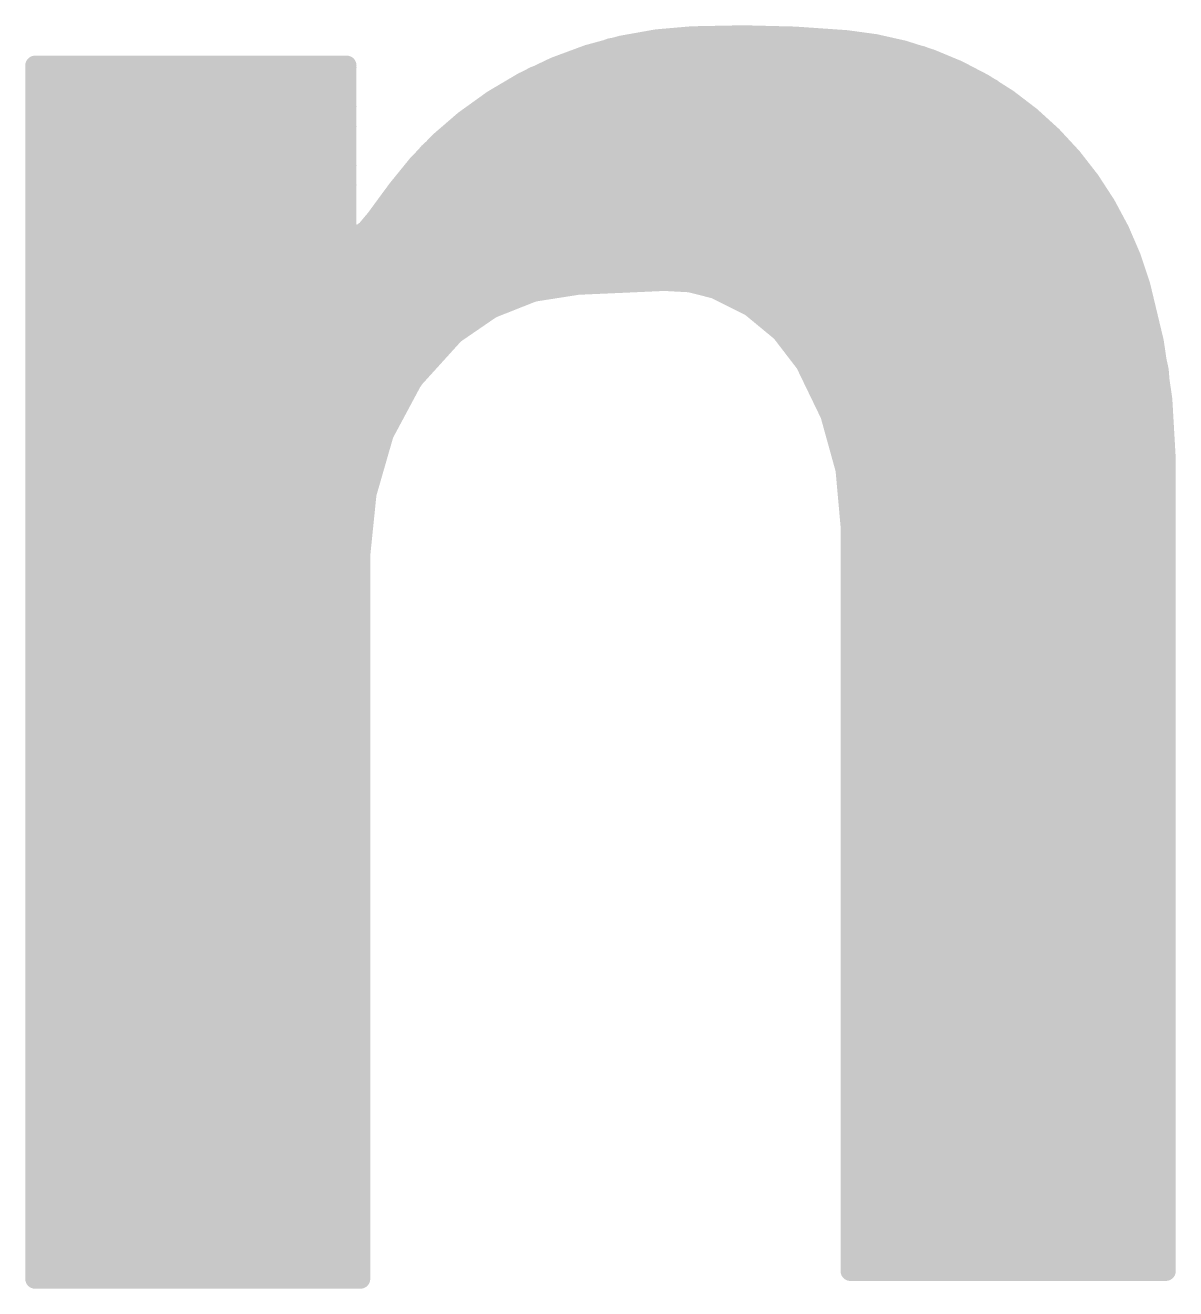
# Model space of a CAD drawing. Extents: x -20 to 87, y -15 to 38.
# Drawn here: x 18.222 to 19.713, y 2.761 to 4.398 of the extents above; entities that cross this region are included whole.
import ezdxf

# ---------------------------------------------------------------- set-up
doc = ezdxf.new("R2010")
doc.units = 0
doc.layers.add('21', color=41, linetype='CONTINUOUS')

msp = doc.modelspace()

# ---------------------------------------------------------------- linework, layer by layer
at = {"layer": '21'}
for points, const_width in [([(19.0856, 4.384, 0.1577), (18.7909, 4.2748)], 0.0254), ([(19.2862, 4.379, 0.0335), (19.0856, 4.384)], 0.0254), ([(19.0858, 4.3903, 1), (19.0854, 4.3777)], 0.0127), ([(19.0853, 4.3903, 1), (19.0859, 4.3777)], 0.0127), ([(19.0865, 4.3777, 1), (19.0847, 4.3903)], 0.0127), ([(19.0859, 4.3777, 1), (19.0853, 4.3903)], 0.0127), ([(19.2875, 4.3852, 1), (19.2849, 4.3728)], 0.0127), ([(19.5529, 4.2545, 0.1741), (19.2862, 4.379)], 0.0254), ([(19.2868, 4.3853, 1), (19.2856, 4.3727)], 0.0127), ([(19.2856, 4.3727, 1), (19.2868, 4.3853)], 0.0127), ([(19.286, 4.3727, 1), (19.2864, 4.3853)], 0.0127), ([(18.9795, 4.3748, 1), (18.9814, 4.3622)], 0.0127), ([(18.9824, 4.3752, 1), (18.9824, 4.3624)], 0.0127), ([(18.9826, 4.3626, 1), (18.9782, 4.3745)], 0.0127), ([(19.3348, 4.3624, 1), (19.3348, 4.3752)], 0.0127), ([(19.3866, 4.3642, 1), (19.3812, 4.3527)], 0.0127), ([(19.3826, 4.3523, 1), (19.3852, 4.3647)], 0.0127), ([(18.2411, 4.3459, 1), (18.2283, 4.3459)], 0.0127), ([(18.2411, 4.3459, 1), (18.2283, 4.3459)], 0.0127), ([(18.2347, 4.3498, 1), (18.2347, 4.337)], 0.0127), ([(18.2347, 4.3523, 1), (18.2347, 4.3396)], 0.0127), ([(18.2347, 4.3523, 1), (18.2347, 4.3396)], 0.0127), ([(18.6449, 4.3459, 1), (18.6321, 4.3459)], 0.0127), ([(18.6449, 4.3459, 1), (18.6321, 4.3459)], 0.0127), ([(18.6385, 4.3396, 1), (18.6385, 4.3523)], 0.0127), ([(18.6385, 4.3396, 1), (18.6385, 4.3523)], 0.0127), ([(18.6385, 4.337, 1), (18.6385, 4.3498)], 0.0127), ([(18.9127, 4.3498, 1), (18.9127, 4.337)], 0.0127), ([(19.4162, 4.337, 1), (19.4162, 4.3498)], 0.0127), ([(18.8786, 4.3375, 1), (18.883, 4.3256)], 0.0127), ([(18.8842, 4.3262, 1), (18.8774, 4.3369)], 0.0127), ([(18.2347, 4.3244, 1), (18.2347, 4.3117)], 0.0127), ([(18.6385, 4.3117, 1), (18.6385, 4.3244)], 0.0127), ([(18.8593, 4.3244, 1), (18.8593, 4.3117)], 0.0127), ([(19.4783, 4.3212, 1), (19.4705, 4.3112)], 0.0127), ([(19.4706, 4.3117, 1), (19.4706, 4.3244)], 0.0127), ([(19.4717, 4.3105, 1), (19.4771, 4.322)], 0.0127), ([(18.2347, 4.299, 1), (18.2347, 4.2862)], 0.0127), ([(18.6385, 4.2862, 1), (18.6385, 4.299)], 0.0127), ([(18.8191, 4.299, 1), (18.8191, 4.2862)], 0.0127), ([(19.5045, 4.2862, 1), (19.5045, 4.299)], 0.0127), ([(18.2347, 4.2736, 1), (18.2347, 4.2608)], 0.0127), ([(18.6385, 4.2608, 1), (18.6385, 4.2736)], 0.0127), ([(18.7909, 4.2748, 0.0664), (18.7046, 4.1859)], 0.0254), ([(18.7825, 4.2736, 1), (18.7825, 4.2608)], 0.0127), ([(18.7875, 4.2802, 1), (18.7943, 4.2694)], 0.0127), ([(18.787, 4.2798, 1), (18.7948, 4.2698)], 0.0127), ([(18.7952, 4.2701, 1), (18.7866, 4.2795)], 0.0127), ([(18.7948, 4.2698, 1), (18.787, 4.2798)], 0.0127), ([(19.5368, 4.2608, 1), (19.5368, 4.2736)], 0.0127), ([(19.5577, 4.2586, 1), (19.5481, 4.2504)], 0.0127), ([(19.6672, 4.0615, 0.1281), (19.5529, 4.2545)], 0.0254), ([(19.5574, 4.259, 1), (19.5484, 4.25)], 0.0127), ([(19.5484, 4.25, 1), (19.5574, 4.259)], 0.0127), ([(19.549, 4.2495, 1), (19.5568, 4.2595)], 0.0127), ([(18.2347, 4.2482, 1), (18.2347, 4.2355)], 0.0127), ([(18.6385, 4.2355, 1), (18.6385, 4.2482)], 0.0127), ([(18.7405, 4.2379, 1), (18.7491, 4.2285)], 0.0127), ([(18.7496, 4.2291, 1), (18.74, 4.2373)], 0.0127), ([(18.7543, 4.2482, 1), (18.7543, 4.2355)], 0.0127), ([(19.5637, 4.2355, 1), (19.5637, 4.2482)], 0.0127), ([(18.2347, 4.2228, 1), (18.2347, 4.21)], 0.0127), ([(18.6385, 4.21, 1), (18.6385, 4.2228)], 0.0127), ([(18.7305, 4.2228, 1), (18.7305, 4.21)], 0.0127), ([(19.5853, 4.21, 1), (19.5853, 4.2228)], 0.0127), ([(19.6073, 4.2002, 1), (19.5963, 4.1937)], 0.0127), ([(19.597, 4.1929, 1), (19.6066, 4.2011)], 0.0127), ([(18.2347, 4.1974, 1), (18.2347, 4.1846)], 0.0127), ([(18.6385, 4.1846, 1), (18.6385, 4.1974)], 0.0127), ([(18.7046, 4.1859, 0.0022), (18.6766, 4.1478)], 0.0254), ([(18.6998, 4.19, 1), (18.7094, 4.1818)], 0.0127), ([(18.6995, 4.1897, 1), (18.7097, 4.1821)], 0.0127), ([(18.7097, 4.1821, 1), (18.6995, 4.1897)], 0.0127), ([(18.7097, 4.1821, 1), (18.6995, 4.1897)], 0.0127), ([(18.7089, 4.1974, 1), (18.7089, 4.1846)], 0.0127), ([(19.6053, 4.1846, 1), (19.6053, 4.1974)], 0.0127), ([(18.2347, 4.172, 1), (18.2347, 4.1593)], 0.0127), ([(18.6385, 4.1593, 1), (18.6385, 4.172)], 0.0127), ([(18.6897, 4.172, 1), (18.6897, 4.1593)], 0.0127), ([(19.6204, 4.1593, 1), (19.6204, 4.172)], 0.0127), ([(18.6639, 4.1326, 0.0333), (18.6766, 4.1478)], 0.0254), ([(18.6817, 4.1441, 1), (18.6715, 4.1515)], 0.0127), ([(18.6815, 4.1437, 1), (18.6717, 4.1519)], 0.0127), ([(18.2347, 4.1466, 1), (18.2347, 4.1338)], 0.0127), ([(18.6385, 4.1338, 1), (18.6385, 4.1466)], 0.0127), ([(18.6461, 4.125, 0.205), (18.6639, 4.1326)], 0.0254), ([(18.6593, 4.137, 1), (18.6685, 4.1282)], 0.0127), ([(18.659, 4.1367, 1), (18.6688, 4.1285)], 0.0127), ([(18.6685, 4.1282, 1), (18.6593, 4.137)], 0.0127), ([(18.6675, 4.1274, 1), (18.6603, 4.1378)], 0.0127), ([(18.6702, 4.1466, 1), (18.6702, 4.1338)], 0.0127), ([(18.6715, 4.1516, 1), (18.6817, 4.144)], 0.0127), ([(18.6715, 4.1515, 1), (18.6817, 4.1441)], 0.0127), ([(19.6462, 4.1343, 1), (19.6343, 4.1298)], 0.0127), ([(19.6354, 4.1338, 1), (19.6354, 4.1466)], 0.0127), ([(18.2347, 4.1212, 1), (18.2347, 4.1084)], 0.0127), ([(18.6385, 4.1314, 1), (18.6385, 4.1186)], 0.0127), ([(18.6385, 4.1314, 1), (18.6385, 4.1186)], 0.0127), ([(18.6321, 4.125, 1), (18.6449, 4.125)], 0.0127), ([(18.6321, 4.125, 1), (18.6449, 4.125)], 0.0127), ([(18.6461, 4.1313, 1), (18.6461, 4.1187)], 0.0127), ([(18.6448, 4.1312, 1), (18.6474, 4.1188)], 0.0127), ([(18.6461, 4.1186, 1), (18.6461, 4.1314)], 0.0127), ([(18.6461, 4.1186, 1), (18.6461, 4.1314)], 0.0127), ([(18.6522, 4.1322, 1), (18.6594, 4.1218)], 0.0127), ([(18.657, 4.1208, 1), (18.6545, 4.1332)], 0.0127), ([(19.6348, 4.1288, 1), (19.6457, 4.1353)], 0.0127), ([(19.6468, 4.1084, 1), (19.6468, 4.1212)], 0.0127), ([(18.2347, 4.0958, 1), (18.2347, 4.0831)], 0.0127), ([(19.6565, 4.0831, 1), (19.6565, 4.0958)], 0.0127), ([(18.2347, 4.0704, 1), (18.2347, 4.0576)], 0.0127), ([(18.9382, 4.0615, 0.0006), (19.05, 4.0665)], 0.0254), ([(18.9941, 4.0576, 1), (18.9941, 4.0704)], 0.0127), ([(19.116, 4.0564, 0.0992), (19.05, 4.0665)], 0.0254), ([(19.0503, 4.0728, 1), (19.0497, 4.0602)], 0.0127), ([(19.0497, 4.0728, 1), (19.0503, 4.0602)], 0.0127), ([(19.0503, 4.0602, 1), (19.0497, 4.0728)], 0.0127), ([(19.0503, 4.0602, 1), (19.0497, 4.0728)], 0.0127), ([(19.0851, 4.0709, 1), (19.0819, 4.0586)], 0.0127), ([(19.0863, 4.0704, 1), (19.0863, 4.0576)], 0.0127), ([(19.0832, 4.0584, 1), (19.0838, 4.0711)], 0.0127), ([(19.6662, 4.0576, 1), (19.6662, 4.0704)], 0.0127), ([(18.9382, 4.0615, 0.1688), (18.7782, 3.998)], 0.0254), ([(18.8796, 4.0588, 1), (18.8815, 4.0462)], 0.0127), ([(18.8829, 4.0466, 1), (18.8782, 4.0584)], 0.0127), ([(18.9379, 4.0678, 1), (18.9385, 4.0552)], 0.0127), ([(18.9379, 4.0678, 1), (18.9385, 4.0552)], 0.0127), ([(18.9392, 4.0552, 1), (18.9372, 4.0678)], 0.0127), ([(18.9385, 4.0552, 1), (18.9379, 4.0678)], 0.0127), ([(19.1188, 4.0621, 1), (19.1132, 4.0507)], 0.0127), ([(19.2329, 3.9599, 0.1719), (19.116, 4.0564)], 0.0254), ([(19.1182, 4.0624, 1), (19.1138, 4.0504)], 0.0127), ([(19.1138, 4.0504, 1), (19.1182, 4.0624)], 0.0127), ([(19.1144, 4.0502, 1), (19.1176, 4.0626)], 0.0127), ([(19.6734, 4.0628, 1), (19.661, 4.0602)], 0.0127), ([(19.7002, 3.8379, 0.0668), (19.6672, 4.0615)], 0.0254), ([(19.6733, 4.0633, 1), (19.6611, 4.0597)], 0.0127), ([(19.6611, 4.0597, 1), (19.6733, 4.0633)], 0.0127), ([(19.6613, 4.0592, 1), (19.6731, 4.0638)], 0.0127), ([(18.2347, 4.045, 1), (18.2347, 4.0323)], 0.0127), ([(18.8299, 4.0257, 1), (18.8227, 4.0362)], 0.0127), ([(18.8455, 4.0323, 1), (18.8455, 4.045)], 0.0127), ([(19.1517, 4.045, 1), (19.1517, 4.0323)], 0.0127), ([(19.166, 4.0383, 1), (19.158, 4.0285)], 0.0127), ([(19.1592, 4.0278, 1), (19.1648, 4.0391)], 0.0127), ([(19.6722, 4.0323, 1), (19.6722, 4.045)], 0.0127), ([(18.824, 4.0369, 1), (18.8287, 4.0251)], 0.0127), ([(18.2347, 4.0196, 1), (18.2347, 4.0069)], 0.0127), ([(18.8004, 4.0069, 1), (18.8004, 4.0196)], 0.0127), ([(19.1865, 4.0196, 1), (19.1865, 4.0069)], 0.0127), ([(19.2067, 4.0046, 1), (19.1966, 3.9968)], 0.0127), ([(19.1976, 3.9958, 1), (19.2057, 4.0056)], 0.0127), ([(19.6777, 4.0069, 1), (19.6777, 4.0196)], 0.0127), ([(18.2347, 3.9941, 1), (18.2347, 3.9815)], 0.0127), ([(18.7782, 3.998, 0.1229), (18.6868, 3.8684)], 0.0254), ([(18.769, 3.9815, 1), (18.769, 3.9941)], 0.0127), ([(18.7746, 4.0032, 1), (18.7818, 3.9928)], 0.0127), ([(18.7741, 4.0028, 1), (18.7823, 3.9932)], 0.0127), ([(18.7829, 3.9937, 1), (18.7735, 4.0023)], 0.0127), ([(18.7823, 3.9932, 1), (18.7741, 4.0028)], 0.0127), ([(19.2115, 3.9941, 1), (19.2115, 3.9815)], 0.0127), ([(19.6832, 3.9815, 1), (19.6832, 3.9941)], 0.0127), ([(18.2347, 3.9688, 1), (18.2347, 3.9561)], 0.0127), ([(18.7459, 3.9561, 1), (18.7459, 3.9688)], 0.0127), ([(19.231, 3.9688, 1), (19.231, 3.9561)], 0.0127), ([(19.2386, 3.9627, 1), (19.2272, 3.9571)], 0.0127), ([(19.2913, 3.749, 0.136), (19.2329, 3.9599)], 0.0254), ([(19.2383, 3.9632, 1), (19.2275, 3.9566)], 0.0127), ([(19.2275, 3.9566, 1), (19.2383, 3.9632)], 0.0127), ([(19.2279, 3.956, 1), (19.2379, 3.9638)], 0.0127), ([(19.6975, 3.9513, 1), (19.6848, 3.9503)], 0.0127), ([(19.6887, 3.9561, 1), (19.6887, 3.9688)], 0.0127), ([(18.2347, 3.9434, 1), (18.2347, 3.9307)], 0.0127), ([(18.7198, 3.9431, 1), (18.7292, 3.9346)], 0.0127), ([(18.7301, 3.9358, 1), (18.7189, 3.9418)], 0.0127), ([(18.7236, 3.9307, 1), (18.7236, 3.9434)], 0.0127), ([(19.244, 3.9434, 1), (19.244, 3.9307)], 0.0127), ([(19.685, 3.9495, 1), (19.6974, 3.9521)], 0.0127), ([(19.6923, 3.9307, 1), (19.6923, 3.9434)], 0.0127), ([(18.2347, 3.9179, 1), (18.2347, 3.9053)], 0.0127), ([(18.71, 3.9053, 1), (18.71, 3.9179)], 0.0127), ([(19.2563, 3.9179, 1), (19.2563, 3.9053)], 0.0127), ([(19.6943, 3.9053, 1), (19.6943, 3.9179)], 0.0127), ([(18.2347, 3.8925, 1), (18.2347, 3.8799)], 0.0127), ([(18.6963, 3.8799, 1), (18.6963, 3.8925)], 0.0127), ([(19.2711, 3.8952, 1), (19.2589, 3.8918)], 0.0127), ([(19.2593, 3.8907, 1), (19.2707, 3.8963)], 0.0127), ([(19.267, 3.8925, 1), (19.267, 3.8799)], 0.0127), ([(19.6963, 3.8799, 1), (19.6963, 3.8925)], 0.0127), ([(18.6868, 3.8684, 0.0895), (18.6563, 3.7109)], 0.0254), ([(18.6929, 3.8666, 1), (18.6807, 3.8702)], 0.0127), ([(18.6927, 3.8661, 1), (18.6809, 3.8707)], 0.0127), ([(18.2347, 3.8672, 1), (18.2347, 3.8545)], 0.0127), ([(18.6812, 3.8714, 1), (18.6924, 3.8654)], 0.0127), ([(18.6809, 3.8707, 1), (18.6927, 3.8661)], 0.0127), ([(18.6846, 3.8545, 1), (18.6846, 3.8672)], 0.0127), ([(19.2741, 3.8672, 1), (19.2741, 3.8545)], 0.0127), ([(19.6984, 3.8545, 1), (19.6984, 3.8672)], 0.0127), ([(18.2347, 3.8418, 1), (18.2347, 3.8291)], 0.0127), ([(18.6773, 3.8291, 1), (18.6773, 3.8418)], 0.0127), ([(19.2811, 3.8418, 1), (19.2811, 3.8291)], 0.0127), ([(19.7066, 3.8379, 1), (19.6939, 3.8379)], 0.0127), ([(19.7066, 3.8379, 1), (19.6939, 3.8379)], 0.0127), ([(19.7002, 3.8291, 1), (19.7002, 3.8418)], 0.0127), ([(19.291, 3.823, 1), (19.2784, 3.8219)], 0.0127), ([(19.6939, 3.8374, 1), (19.7065, 3.8384)], 0.0127), ([(19.6939, 3.8378, 1), (19.7065, 3.838)], 0.0127), ([(18.2347, 3.8163, 1), (18.2347, 3.8037)], 0.0127), ([(18.67, 3.8037, 1), (18.67, 3.8163)], 0.0127), ([(19.2786, 3.8207, 1), (19.2908, 3.8241)], 0.0127), ([(19.2858, 3.8163, 1), (19.2858, 3.8037)], 0.0127), ([(19.7002, 3.8037, 1), (19.7002, 3.8163)], 0.0127), ([(18.6708, 3.7904, 1), (18.6582, 3.7917)], 0.0127), ([(18.6584, 3.7928, 1), (18.6706, 3.7893)], 0.0127), ([(18.2347, 3.791, 1), (18.2347, 3.7783)], 0.0127), ([(18.6639, 3.7783, 1), (18.6639, 3.791)], 0.0127), ([(19.2881, 3.791, 1), (19.2881, 3.7783)], 0.0127), ([(19.7002, 3.7783, 1), (19.7002, 3.791)], 0.0127), ([(18.2347, 3.7656, 1), (18.2347, 3.7529)], 0.0127), ([(18.6613, 3.7529, 1), (18.6613, 3.7656)], 0.0127), ([(19.2904, 3.7656, 1), (19.2904, 3.7529)], 0.0127), ([(19.7002, 3.7529, 1), (19.7002, 3.7656)], 0.0127), ([(19.2977, 3.749, 1), (19.2849, 3.749)], 0.0127), ([(19.2977, 3.749, 1), (19.2849, 3.749)], 0.0127), ([(19.285, 3.7484, 1), (19.2976, 3.7496)], 0.0127), ([(19.285, 3.749, 1), (19.2976, 3.749)], 0.0127), ([(18.2347, 3.7401, 1), (18.2347, 3.7275)], 0.0127), ([(18.6586, 3.7275, 1), (18.6586, 3.7401)], 0.0127), ([(19.2913, 3.7401, 1), (19.2913, 3.7275)], 0.0127), ([(19.7002, 3.7275, 1), (19.7002, 3.7401)], 0.0127), ([(18.2347, 3.7147, 1), (18.2347, 3.7021)], 0.0127), ([(18.6563, 3.7109, 0.0064), (18.6563, 3.6424)], 0.0254), ([(18.6627, 3.7109, 1), (18.65, 3.7109)], 0.0127), ([(18.65, 3.7115, 1), (18.6626, 3.7103)], 0.0127), ([(18.65, 3.711, 1), (18.6626, 3.7108)], 0.0127), ([(18.6626, 3.7108, 1), (18.65, 3.711)], 0.0127), ([(18.6563, 3.7021, 1), (18.6563, 3.7147)], 0.0127), ([(19.2913, 3.7147, 1), (19.2913, 3.7021)], 0.0127), ([(19.7002, 3.7021, 1), (19.7002, 3.7147)], 0.0127), ([(18.2347, 3.6894, 1), (18.2347, 3.6767)], 0.0127), ([(18.6563, 3.6767, 1), (18.6563, 3.6894)], 0.0127), ([(19.2913, 3.6894, 1), (19.2913, 3.6767)], 0.0127), ([(19.7002, 3.6767, 1), (19.7002, 3.6894)], 0.0127), ([(18.2347, 3.6639, 1), (18.2347, 3.6513)], 0.0127), ([(18.6563, 3.6513, 1), (18.6563, 3.6639)], 0.0127), ([(19.2913, 3.6639, 1), (19.2913, 3.6513)], 0.0127), ([(19.7002, 3.6513, 1), (19.7002, 3.6639)], 0.0127), ([(18.6627, 3.6424, 1), (18.65, 3.6424)], 0.0127), ([(18.2347, 3.6385, 1), (18.2347, 3.6259)], 0.0127), ([(18.65, 3.6423, 1), (18.6626, 3.6425)], 0.0127), ([(18.6563, 3.6259, 1), (18.6563, 3.6385)], 0.0127), ([(19.2913, 3.6385, 1), (19.2913, 3.6259)], 0.0127), ([(19.7002, 3.6259, 1), (19.7002, 3.6385)], 0.0127), ([(18.2347, 3.6132, 1), (18.2347, 3.6005)], 0.0127), ([(18.6563, 3.6005, 1), (18.6563, 3.6132)], 0.0127), ([(19.2913, 3.6132, 1), (19.2913, 3.6005)], 0.0127), ([(19.7002, 3.6005, 1), (19.7002, 3.6132)], 0.0127), ([(18.2347, 3.5878, 1), (18.2347, 3.5751)], 0.0127), ([(18.6563, 3.5751, 1), (18.6563, 3.5878)], 0.0127), ([(19.2913, 3.5878, 1), (19.2913, 3.5751)], 0.0127), ([(19.7002, 3.5751, 1), (19.7002, 3.5878)], 0.0127), ([(18.2347, 3.5623, 1), (18.2347, 3.5497)], 0.0127), ([(18.6563, 3.5497, 1), (18.6563, 3.5623)], 0.0127), ([(19.2913, 3.5623, 1), (19.2913, 3.5497)], 0.0127), ([(19.7002, 3.5497, 1), (19.7002, 3.5623)], 0.0127), ([(18.2347, 3.537, 1), (18.2347, 3.5243)], 0.0127), ([(18.6563, 3.5243, 1), (18.6563, 3.537)], 0.0127), ([(19.2913, 3.537, 1), (19.2913, 3.5243)], 0.0127), ([(19.7002, 3.5243, 1), (19.7002, 3.537)], 0.0127), ([(18.2347, 3.5116, 1), (18.2347, 3.4989)], 0.0127), ([(18.6563, 3.4989, 1), (18.6563, 3.5116)], 0.0127), ([(19.2913, 3.5116, 1), (19.2913, 3.4989)], 0.0127), ([(19.7002, 3.4989, 1), (19.7002, 3.5116)], 0.0127), ([(18.2347, 3.4861, 1), (18.2347, 3.4735)], 0.0127), ([(18.6563, 3.4735, 1), (18.6563, 3.4861)], 0.0127), ([(19.2913, 3.4861, 1), (19.2913, 3.4735)], 0.0127), ([(19.7002, 3.4735, 1), (19.7002, 3.4861)], 0.0127), ([(18.2347, 3.4607, 1), (18.2347, 3.4481)], 0.0127), ([(18.6563, 3.4481, 1), (18.6563, 3.4607)], 0.0127), ([(19.2913, 3.4607, 1), (19.2913, 3.4481)], 0.0127), ([(19.7002, 3.4481, 1), (19.7002, 3.4607)], 0.0127), ([(18.2347, 3.4354, 1), (18.2347, 3.4227)], 0.0127), ([(18.6563, 3.4227, 1), (18.6563, 3.4354)], 0.0127), ([(19.2913, 3.4354, 1), (19.2913, 3.4227)], 0.0127), ([(19.7002, 3.4227, 1), (19.7002, 3.4354)], 0.0127), ([(18.2347, 3.4099, 1), (18.2347, 3.3973)], 0.0127), ([(18.6563, 3.3973, 1), (18.6563, 3.4099)], 0.0127), ([(19.2913, 3.4099, 1), (19.2913, 3.3973)], 0.0127), ([(19.7002, 3.3973, 1), (19.7002, 3.4099)], 0.0127), ([(18.2347, 3.3845, 1), (18.2347, 3.3719)], 0.0127), ([(18.6563, 3.3719, 1), (18.6563, 3.3845)], 0.0127), ([(19.2913, 3.3845, 1), (19.2913, 3.3719)], 0.0127), ([(19.7002, 3.3719, 1), (19.7002, 3.3845)], 0.0127), ([(18.2347, 3.3592, 1), (18.2347, 3.3465)], 0.0127), ([(18.6563, 3.3465, 1), (18.6563, 3.3592)], 0.0127), ([(19.2913, 3.3592, 1), (19.2913, 3.3465)], 0.0127), ([(19.7002, 3.3465, 1), (19.7002, 3.3592)], 0.0127), ([(18.2347, 3.3338, 1), (18.2347, 3.3211)], 0.0127), ([(18.6563, 3.3211, 1), (18.6563, 3.3338)], 0.0127), ([(19.2913, 3.3338, 1), (19.2913, 3.3211)], 0.0127), ([(19.7002, 3.3211, 1), (19.7002, 3.3338)], 0.0127), ([(18.2347, 3.3083, 1), (18.2347, 3.2957)], 0.0127), ([(18.6563, 3.2957, 1), (18.6563, 3.3083)], 0.0127), ([(19.2913, 3.3083, 1), (19.2913, 3.2957)], 0.0127), ([(19.7002, 3.2957, 1), (19.7002, 3.3083)], 0.0127), ([(18.2347, 3.283, 1), (18.2347, 3.2703)], 0.0127), ([(18.6563, 3.2703, 1), (18.6563, 3.283)], 0.0127), ([(19.2913, 3.283, 1), (19.2913, 3.2703)], 0.0127), ([(19.7002, 3.2703, 1), (19.7002, 3.283)], 0.0127), ([(18.2347, 3.2576, 1), (18.2347, 3.2449)], 0.0127), ([(18.6563, 3.2449, 1), (18.6563, 3.2576)], 0.0127), ([(19.2913, 3.2576, 1), (19.2913, 3.2449)], 0.0127), ([(19.7002, 3.2449, 1), (19.7002, 3.2576)], 0.0127), ([(18.2347, 3.2321, 1), (18.2347, 3.2195)], 0.0127), ([(18.6563, 3.2195, 1), (18.6563, 3.2321)], 0.0127), ([(19.2913, 3.2321, 1), (19.2913, 3.2195)], 0.0127), ([(19.7002, 3.2195, 1), (19.7002, 3.2321)], 0.0127), ([(18.2347, 3.2067, 1), (18.2347, 3.1941)], 0.0127), ([(18.6563, 3.1941, 1), (18.6563, 3.2067)], 0.0127), ([(19.2913, 3.2067, 1), (19.2913, 3.1941)], 0.0127), ([(19.7002, 3.1941, 1), (19.7002, 3.2067)], 0.0127), ([(18.2347, 3.1814, 1), (18.2347, 3.1687)], 0.0127), ([(18.6563, 3.1687, 1), (18.6563, 3.1814)], 0.0127), ([(19.2913, 3.1814, 1), (19.2913, 3.1687)], 0.0127), ([(19.7002, 3.1687, 1), (19.7002, 3.1814)], 0.0127), ([(18.2347, 3.1559, 1), (18.2347, 3.1433)], 0.0127), ([(18.6563, 3.1433, 1), (18.6563, 3.1559)], 0.0127), ([(19.2913, 3.1559, 1), (19.2913, 3.1433)], 0.0127), ([(19.7002, 3.1433, 1), (19.7002, 3.1559)], 0.0127), ([(18.2347, 3.1305, 1), (18.2347, 3.1179)], 0.0127), ([(18.6563, 3.1179, 1), (18.6563, 3.1305)], 0.0127), ([(19.2913, 3.1305, 1), (19.2913, 3.1179)], 0.0127), ([(19.7002, 3.1179, 1), (19.7002, 3.1305)], 0.0127), ([(18.2347, 3.1052, 1), (18.2347, 3.0925)], 0.0127), ([(18.6563, 3.0925, 1), (18.6563, 3.1052)], 0.0127), ([(19.2913, 3.1052, 1), (19.2913, 3.0925)], 0.0127), ([(19.7002, 3.0925, 1), (19.7002, 3.1052)], 0.0127), ([(18.2347, 3.0798, 1), (18.2347, 3.0671)], 0.0127), ([(18.6563, 3.0671, 1), (18.6563, 3.0798)], 0.0127), ([(19.2913, 3.0798, 1), (19.2913, 3.0671)], 0.0127), ([(19.7002, 3.0671, 1), (19.7002, 3.0798)], 0.0127), ([(18.2347, 3.0543, 1), (18.2347, 3.0417)], 0.0127), ([(18.6563, 3.0417, 1), (18.6563, 3.0543)], 0.0127), ([(19.2913, 3.0543, 1), (19.2913, 3.0417)], 0.0127), ([(19.7002, 3.0417, 1), (19.7002, 3.0543)], 0.0127), ([(18.2347, 3.029, 1), (18.2347, 3.0163)], 0.0127), ([(18.6563, 3.0163, 1), (18.6563, 3.029)], 0.0127), ([(19.2913, 3.029, 1), (19.2913, 3.0163)], 0.0127), ([(19.7002, 3.0163, 1), (19.7002, 3.029)], 0.0127), ([(18.2347, 3.0036, 1), (18.2347, 2.9909)], 0.0127), ([(18.6563, 2.9909, 1), (18.6563, 3.0036)], 0.0127), ([(19.2913, 3.0036, 1), (19.2913, 2.9909)], 0.0127), ([(19.7002, 2.9909, 1), (19.7002, 3.0036)], 0.0127), ([(18.2347, 2.9781, 1), (18.2347, 2.9655)], 0.0127), ([(18.6563, 2.9655, 1), (18.6563, 2.9781)], 0.0127), ([(19.2913, 2.9781, 1), (19.2913, 2.9655)], 0.0127), ([(19.7002, 2.9655, 1), (19.7002, 2.9781)], 0.0127), ([(18.2347, 2.9527, 1), (18.2347, 2.9401)], 0.0127), ([(18.6563, 2.9401, 1), (18.6563, 2.9527)], 0.0127), ([(19.2913, 2.9527, 1), (19.2913, 2.9401)], 0.0127), ([(19.7002, 2.9401, 1), (19.7002, 2.9527)], 0.0127), ([(18.2347, 2.9274, 1), (18.2347, 2.9147)], 0.0127), ([(18.6563, 2.9147, 1), (18.6563, 2.9274)], 0.0127), ([(19.2913, 2.9274, 1), (19.2913, 2.9147)], 0.0127), ([(19.7002, 2.9147, 1), (19.7002, 2.9274)], 0.0127), ([(18.2347, 2.9019, 1), (18.2347, 2.8893)], 0.0127), ([(18.6563, 2.8893, 1), (18.6563, 2.9019)], 0.0127), ([(19.2913, 2.9019, 1), (19.2913, 2.8893)], 0.0127), ([(19.7002, 2.8893, 1), (19.7002, 2.9019)], 0.0127), ([(18.2347, 2.8765, 1), (18.2347, 2.8639)], 0.0127), ([(18.6563, 2.8639, 1), (18.6563, 2.8765)], 0.0127), ([(19.2913, 2.8765, 1), (19.2913, 2.8639)], 0.0127), ([(19.7002, 2.8639, 1), (19.7002, 2.8765)], 0.0127), ([(18.2347, 2.8512, 1), (18.2347, 2.8385)], 0.0127), ([(18.6563, 2.8385, 1), (18.6563, 2.8512)], 0.0127), ([(19.2913, 2.8512, 1), (19.2913, 2.8385)], 0.0127), ([(19.7002, 2.8385, 1), (19.7002, 2.8512)], 0.0127), ([(18.2347, 2.8258, 1), (18.2347, 2.8131)], 0.0127), ([(18.6563, 2.8131, 1), (18.6563, 2.8258)], 0.0127), ([(19.2913, 2.8258, 1), (19.2913, 2.8131)], 0.0127), ([(19.7002, 2.8131, 1), (19.7002, 2.8258)], 0.0127), ([(18.2347, 2.8003, 1), (18.2347, 2.7877)], 0.0127), ([(18.6563, 2.7877, 1), (18.6563, 2.8003)], 0.0127), ([(19.2913, 2.8003, 1), (19.2913, 2.7877)], 0.0127), ([(19.7002, 2.7877, 1), (19.7002, 2.8003)], 0.0127), ([(18.2347, 2.7801, 1), (18.2347, 2.7674)], 0.0127), ([(18.2347, 2.7801, 1), (18.2347, 2.7674)], 0.0127), ([(18.6563, 2.7674, 1), (18.6563, 2.7801)], 0.0127), ([(18.6563, 2.7674, 1), (18.6563, 2.7801)], 0.0127), ([(19.2849, 2.7838, 1), (19.2977, 2.7838)], 0.0127), ([(19.2849, 2.7838, 1), (19.2977, 2.7838)], 0.0127), ([(19.2913, 2.7902, 1), (19.2913, 2.7775)], 0.0127), ([(19.2913, 2.7902, 1), (19.2913, 2.7775)], 0.0127), ([(19.6939, 2.7838, 1), (19.7066, 2.7838)], 0.0127), ([(19.6939, 2.7838, 1), (19.7066, 2.7838)], 0.0127), ([(19.7002, 2.7775, 1), (19.7002, 2.7902)], 0.0127), ([(19.7002, 2.7775, 1), (19.7002, 2.7902)], 0.0127), ([(18.2283, 2.7737, 1), (18.2411, 2.7737)], 0.0127), ([(18.2283, 2.7737, 1), (18.2411, 2.7737)], 0.0127), ([(18.65, 2.7737, 1), (18.6627, 2.7737)], 0.0127), ([(18.65, 2.7737, 1), (18.6627, 2.7737)], 0.0127)]:
    msp.add_lwpolyline(points, format="xyb", dxfattribs=dict(at, const_width=const_width))
at = {"layer": '21', "const_width": 0.0254}
for points in [[(18.9804, 4.3685), (19.0856, 4.384)], [(19.0856, 4.384), (19.2862, 4.379)], [(19.2862, 4.379), (19.3839, 4.3585)], [(18.8808, 4.3316), (18.9804, 4.3685)], [(18.9824, 4.3688), (19.3348, 4.3688)], [(19.3839, 4.3585), (19.4744, 4.3162)], [(18.2347, 4.3459), (18.6385, 4.3459)], [(18.2347, 2.7737), (18.2347, 4.3459)], [(18.2347, 2.7737), (18.2347, 4.3459)], [(18.2347, 4.3459), (18.6385, 4.3459)], [(18.2347, 4.3434), (18.6385, 4.3434)], [(18.6385, 4.3459), (18.6385, 4.125)], [(18.6385, 4.3459), (18.6385, 4.125)], [(18.9127, 4.3434), (19.4162, 4.3434)], [(18.7909, 4.2748), (18.8808, 4.3316)], [(18.2347, 4.318), (18.6385, 4.318)], [(18.8593, 4.318), (19.4706, 4.318)], [(19.4744, 4.3162), (19.5529, 4.2545)], [(18.2347, 4.2926), (18.6385, 4.2926)], [(18.8191, 4.2926), (19.5045, 4.2926)], [(18.2347, 4.2672), (18.6385, 4.2672)], [(18.7448, 4.2332), (18.7909, 4.2748)], [(18.7825, 4.2672), (19.5368, 4.2672)], [(19.5529, 4.2545), (19.6018, 4.197)], [(18.2347, 4.2418), (18.6385, 4.2418)], [(18.7046, 4.1859), (18.7448, 4.2332)], [(18.7543, 4.2418), (19.5637, 4.2418)], [(18.2347, 4.2164), (18.6385, 4.2164)], [(18.7305, 4.2164), (19.5853, 4.2164)], [(19.6018, 4.197), (19.6403, 4.132)], [(18.2347, 4.191), (18.6385, 4.191)], [(18.6766, 4.1478), (18.7046, 4.1859)], [(18.7089, 4.191), (19.6053, 4.191)], [(18.2347, 4.1656), (18.6385, 4.1656)], [(18.6897, 4.1656), (19.6204, 4.1656)], [(18.6639, 4.1326), (18.6766, 4.1478)], [(18.2347, 4.1402), (18.6385, 4.1402)], [(18.6558, 4.127), (18.6639, 4.1326)], [(18.6702, 4.1402), (19.6354, 4.1402)], [(19.6403, 4.132), (19.6672, 4.0615)], [(18.2347, 4.1148), (19.6468, 4.1148)], [(18.6385, 4.125), (18.6461, 4.125)], [(18.6385, 4.125), (18.6461, 4.125)], [(18.6461, 4.125), (18.6558, 4.127)], [(18.2347, 4.0894), (19.6565, 4.0894)], [(18.2347, 4.064), (18.9941, 4.064)], [(19.05, 4.0665), (18.9382, 4.0615)], [(19.0835, 4.0647), (19.05, 4.0665)], [(19.116, 4.0564), (19.0835, 4.0647)], [(19.0863, 4.064), (19.6662, 4.064)], [(18.8806, 4.0525), (18.8263, 4.031)], [(18.9382, 4.0615), (18.8806, 4.0525)], [(19.162, 4.0334), (19.116, 4.0564)], [(19.6672, 4.0615), (19.6912, 3.9508)], [(18.2347, 4.0386), (18.8455, 4.0386)], [(18.8263, 4.031), (18.7782, 3.998)], [(19.1517, 4.0386), (19.6722, 4.0386)], [(19.2016, 4.0007), (19.162, 4.0334)], [(18.2347, 4.0132), (18.8004, 4.0132)], [(19.1865, 4.0132), (19.6777, 4.0132)], [(19.2329, 3.9599), (19.2016, 4.0007)], [(18.2347, 3.9878), (18.769, 3.9878)], [(18.7782, 3.998), (18.7245, 3.9388)], [(19.2115, 3.9878), (19.6832, 3.9878)], [(18.2347, 3.9624), (18.7459, 3.9624)], [(19.231, 3.9624), (19.6887, 3.9624)], [(19.265, 3.8935), (19.2329, 3.9599)], [(19.6912, 3.9508), (19.7002, 3.8379)], [(18.2347, 3.937), (18.7236, 3.937)], [(18.7245, 3.9388), (18.6868, 3.8684)], [(19.244, 3.937), (19.6923, 3.937)], [(18.2347, 3.9116), (18.71, 3.9116)], [(19.2563, 3.9116), (19.6943, 3.9116)], [(18.2347, 3.8862), (18.6963, 3.8862)], [(19.2847, 3.8224), (19.265, 3.8935)], [(19.267, 3.8862), (19.6963, 3.8862)], [(18.6868, 3.8684), (18.6645, 3.791)], [(18.2347, 3.8608), (18.6846, 3.8608)], [(19.2741, 3.8608), (19.6984, 3.8608)], [(18.2347, 3.8354), (18.6773, 3.8354)], [(19.2811, 3.8354), (19.7002, 3.8354)], [(19.7002, 3.8379), (19.7002, 2.7838)], [(19.7002, 3.8379), (19.7002, 2.7838)], [(19.2913, 3.749), (19.2847, 3.8224)], [(18.2347, 3.81), (18.67, 3.81)], [(19.2858, 3.81), (19.7002, 3.81)], [(18.6645, 3.791), (18.6563, 3.7109)], [(18.2347, 3.7846), (18.6639, 3.7846)], [(19.2881, 3.7846), (19.7002, 3.7846)], [(18.2347, 3.7592), (18.6613, 3.7592)], [(19.2904, 3.7592), (19.7002, 3.7592)], [(19.2913, 2.7838), (19.2913, 3.749)], [(19.2913, 2.7838), (19.2913, 3.749)], [(18.2347, 3.7338), (18.6586, 3.7338)], [(19.2913, 3.7338), (19.7002, 3.7338)], [(18.2347, 3.7084), (18.6563, 3.7084)], [(18.6563, 3.7109), (18.6563, 2.7737)], [(19.2913, 3.7084), (19.7002, 3.7084)], [(18.2347, 3.683), (18.6563, 3.683)], [(19.2913, 3.683), (19.7002, 3.683)], [(18.2347, 3.6576), (18.6563, 3.6576)], [(19.2913, 3.6576), (19.7002, 3.6576)], [(18.6563, 3.6424), (18.6563, 2.7737)], [(18.2347, 3.6322), (18.6563, 3.6322)], [(19.2913, 3.6322), (19.7002, 3.6322)], [(18.2347, 3.6068), (18.6563, 3.6068)], [(19.2913, 3.6068), (19.7002, 3.6068)], [(18.2347, 3.5814), (18.6563, 3.5814)], [(19.2913, 3.5814), (19.7002, 3.5814)], [(18.2347, 3.556), (18.6563, 3.556)], [(19.2913, 3.556), (19.7002, 3.556)], [(18.2347, 3.5306), (18.6563, 3.5306)], [(19.2913, 3.5306), (19.7002, 3.5306)], [(18.2347, 3.5052), (18.6563, 3.5052)], [(19.2913, 3.5052), (19.7002, 3.5052)], [(18.2347, 3.4798), (18.6563, 3.4798)], [(19.2913, 3.4798), (19.7002, 3.4798)], [(18.2347, 3.4544), (18.6563, 3.4544)], [(19.2913, 3.4544), (19.7002, 3.4544)], [(18.2347, 3.429), (18.6563, 3.429)], [(19.2913, 3.429), (19.7002, 3.429)], [(18.2347, 3.4036), (18.6563, 3.4036)], [(19.2913, 3.4036), (19.7002, 3.4036)], [(18.2347, 3.3782), (18.6563, 3.3782)], [(19.2913, 3.3782), (19.7002, 3.3782)], [(18.2347, 3.3528), (18.6563, 3.3528)], [(19.2913, 3.3528), (19.7002, 3.3528)], [(18.2347, 3.3274), (18.6563, 3.3274)], [(19.2913, 3.3274), (19.7002, 3.3274)], [(18.2347, 3.302), (18.6563, 3.302)], [(19.2913, 3.302), (19.7002, 3.302)], [(18.2347, 3.2766), (18.6563, 3.2766)], [(19.2913, 3.2766), (19.7002, 3.2766)], [(18.2347, 3.2512), (18.6563, 3.2512)], [(19.2913, 3.2512), (19.7002, 3.2512)], [(18.2347, 3.2258), (18.6563, 3.2258)], [(19.2913, 3.2258), (19.7002, 3.2258)], [(18.2347, 3.2004), (18.6563, 3.2004)], [(19.2913, 3.2004), (19.7002, 3.2004)], [(18.2347, 3.175), (18.6563, 3.175)], [(19.2913, 3.175), (19.7002, 3.175)], [(18.2347, 3.1496), (18.6563, 3.1496)], [(19.2913, 3.1496), (19.7002, 3.1496)], [(18.2347, 3.1242), (18.6563, 3.1242)], [(19.2913, 3.1242), (19.7002, 3.1242)], [(18.2347, 3.0988), (18.6563, 3.0988)], [(19.2913, 3.0988), (19.7002, 3.0988)], [(18.2347, 3.0734), (18.6563, 3.0734)], [(19.2913, 3.0734), (19.7002, 3.0734)], [(18.2347, 3.048), (18.6563, 3.048)], [(19.2913, 3.048), (19.7002, 3.048)], [(18.2347, 3.0226), (18.6563, 3.0226)], [(19.2913, 3.0226), (19.7002, 3.0226)], [(18.2347, 2.9972), (18.6563, 2.9972)], [(19.2913, 2.9972), (19.7002, 2.9972)], [(18.2347, 2.9718), (18.6563, 2.9718)], [(19.2913, 2.9718), (19.7002, 2.9718)], [(18.2347, 2.9464), (18.6563, 2.9464)], [(19.2913, 2.9464), (19.7002, 2.9464)], [(18.2347, 2.921), (18.6563, 2.921)], [(19.2913, 2.921), (19.7002, 2.921)], [(18.2347, 2.8956), (18.6563, 2.8956)], [(19.2913, 2.8956), (19.7002, 2.8956)], [(18.2347, 2.8702), (18.6563, 2.8702)], [(19.2913, 2.8702), (19.7002, 2.8702)], [(18.2347, 2.8448), (18.6563, 2.8448)], [(19.2913, 2.8448), (19.7002, 2.8448)], [(18.2347, 2.8194), (18.6563, 2.8194)], [(19.2913, 2.8194), (19.7002, 2.8194)], [(18.2347, 2.794), (18.6563, 2.794)], [(19.2913, 2.794), (19.7002, 2.794)], [(18.6563, 2.7737), (18.2347, 2.7737)], [(18.6563, 2.7737), (18.2347, 2.7737)], [(19.7002, 2.7838), (19.2913, 2.7838)], [(19.7002, 2.7838), (19.2913, 2.7838)]]:
    msp.add_lwpolyline(points, dxfattribs=at)

doc.saveas('drawing.dxf')
